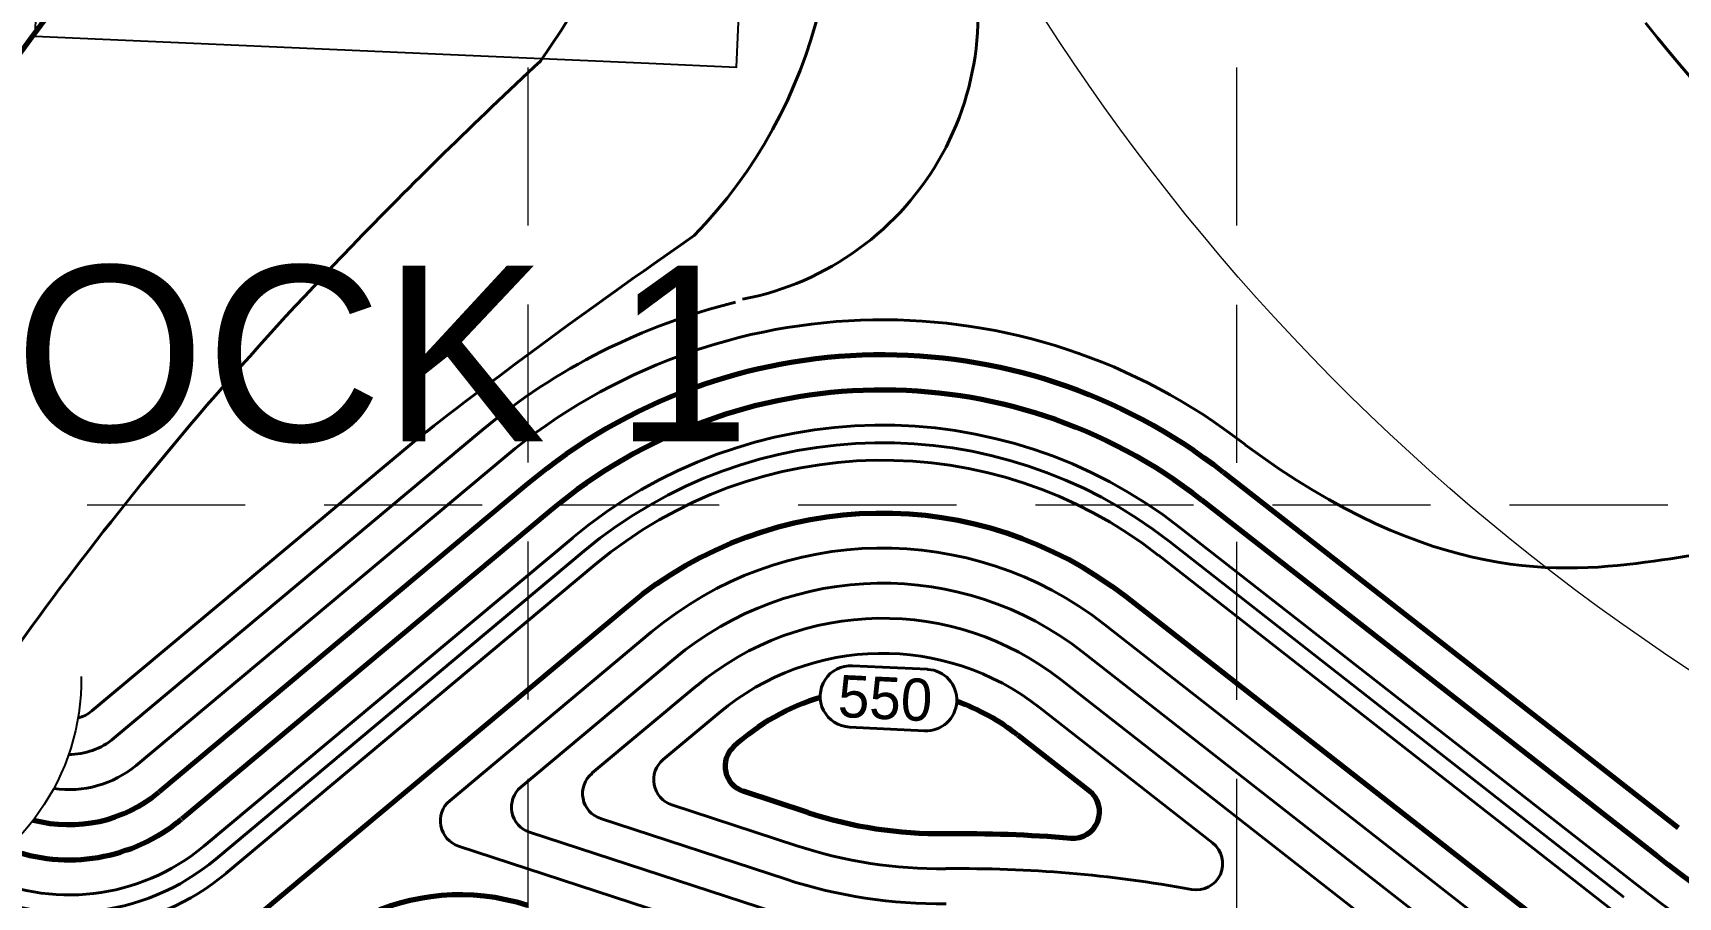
# Model space of a CAD drawing. Header units: feet. Extents: x 10084 to 13321, y 3329 to 8503.
# Drawn here: x 11162.1 to 11349.4, y 5064.4 to 5162.8 of the extents above; entities that cross this region are included whole.
import ezdxf
from ezdxf.enums import TextEntityAlignment as Align

# ---------------------------------------------------------------- set-up
doc = ezdxf.new("R2010")
doc.units = ezdxf.units.FT
doc.header["$LTSCALE"] = 40
doc.header["$MEASUREMENT"] = 0
doc.linetypes.add('DASHED', pattern=[0.75, 0.5, -0.25])
doc.linetypes.add('HIDDEN', pattern=[0.375, 0.25, -0.125])
for name, color, linetype in [('amenity center', 31, 'Continuous'), ('GRID', 254, 'DASHED'), ('Level 1', 7, 'Continuous'), ('Level 8', 7, 'Continuous'), ('NAME', 6, 'Continuous')]:
    doc.layers.add(name, color=color, linetype=linetype)
doc.styles.get("Standard").update_dxf_attribs({"font": 'ARIAL.TTF'})
doc.styles.add('Style-CHAR_FAST_FONT', font='CHAR_FAST_FONT.shx')

msp = doc.modelspace()

# ---------------------------------------------------------------- linework, layer by layer
at = {"layer": 'amenity center', "color": 7}
for p, q in [((11164.5, 5212.39), (11162.28, 5162.44)), ((11162.28, 5162.44), (11212.23, 5160.22))]:
    msp.add_line(p, q, dxfattribs=at)
at = {"layer": 'amenity center', "color": 7, "flags": 128}
msp.add_lwpolyline([(11212.23, 5160.22), (11232.21, 5159.33), (11242.2, 5158.88), (11243.54, 5188.85), (11213.57, 5190.19)], dxfattribs=at)
at = {"layer": 'amenity center', "color": 7, "ltscale": 100, "flags": 128}
msp.add_lwpolyline([(11167.57, 5089.5, -0.323719), (11149.9, 5064.35, 0.184077), (11128.04, 5046.08), (11123.36, 5037.72, -0.097814), (11114.32, 5027.09)], format="xyb", dxfattribs=at)
at = {"layer": 'GRID', "color": 252, "linetype": 'HIDDEN', "lineweight": 0, "ltscale": 1.8}
for p, q in [((11218.46, 3736.85), (11218.46, 8418.16)), ((11299.17, 3736.84), (11299.17, 8418.16)), ((10169.24, 5109.06), (13236.21, 5109.06))]:
    msp.add_line(p, q, dxfattribs=at)
at = {"layer": 'Level 1', "color": 5, "linetype": 'Continuous', "lineweight": 40}
for p, q in [((11171.29, 5082.45), (11213.28, 5117.57)), ((11173.84, 5079.36), (11215.85, 5114.51)), ((11223.55, 5105.3), (11181.53, 5070.15)), ((11344.5, 5065.94), (11292.73, 5106.44)), ((11224.83, 5103.77), (11182.94, 5068.73)), ((11291.49, 5104.86), (11343.26, 5064.36)), ((11226.11, 5102.23), (11184.1, 5067.09)), ((11290.26, 5103.29), (11342.03, 5062.79)), ((11209.54, 5075.33), (11232.53, 5094.57)), ((11232.53, 5094.57), (11232.53, 5094.57)), ((11284.1, 5095.41), (11335.87, 5054.91)), ((11281.64, 5092.26), (11333.41, 5051.76)), ((11235.1, 5091.5), (11217.64, 5076.89)), ((11279.17, 5089.11), (11313.68, 5062.11)), ((11237.66, 5088.43), (11225.74, 5078.46)), ((11240.23, 5085.36), (11233.84, 5080.02)), ((11276.71, 5085.96), (11296.41, 5070.54)), ((11249.07, 5070.21), (11234.83, 5074.86)), ((11246.64, 5062.59), (11218.63, 5071.74)), ((11247.86, 5066.4), (11226.73, 5073.3)), ((11245.34, 5058.81), (11210.53, 5070.18))]:
    msp.add_line(p, q, dxfattribs=at)
at = {"layer": 'Level 1', "color": 35, "linetype": 'Continuous', "lineweight": 40}
msp.add_line((11168.78, 5085.56), (11205.25, 5116.07), dxfattribs=at)
msp.add_line((11168.78, 5085.56), (11205.25, 5116.07), dxfattribs=at)
at = {"layer": 'Level 1', "color": 5, "linetype": 'Continuous', "lineweight": 70}
for p, q in [((11218.41, 5111.44), (11176.41, 5076.3)), ((11297.66, 5112.74), (11349.43, 5072.24)), ((11295.19, 5109.59), (11346.96, 5069.09)), ((11220.98, 5108.37), (11178.98, 5073.23)), ((11229.96, 5097.63), (11187.95, 5062.48)), ((11242.76, 5082.26), (11242.49, 5082.04)), ((11274.24, 5082.81), (11282.38, 5076.44)), ((11250.31, 5074.01), (11242.96, 5076.41))]:
    msp.add_line(p, q, dxfattribs=at)
at = {"layer": 'Level 1', "color": 35, "linetype": 'Continuous', "lineweight": 40, "flags": 128}
for points in [[(11225.51, 5316.02, 0.351967), (11220.68, 5268.55), (11220.68, 5268.55, -0.048392), (11237.46, 5222.56), (11237.46, 5222.56), (11237.46, 5222.56), (11237.46, 5222.56, -0.1736), (11219.87, 5159.59)], [(11236.65, 5311.44, 0.395325), (11229.45, 5265.98), (11229.45, 5265.98, 0.020674), (11243.55, 5222.04), (11243.55, 5222.04, 0.003758), (11250.75, 5195.12), (11250.75, 5195.12, -0.27403), (11237.36, 5139.7)], [(11527.02, 5278.07), (11520.64, 5260.02), (11520.64, 5260.02, 0.132139), (11518.51, 5232.4), (11518.51, 5232.4, -0.200054), (11507.33, 5179.65, 0.16204), (11487.12, 5110.07, -0.509416), (11459.48, 5088.3), (11459.48, 5088.3, -0.157082), (11345.72, 5163.93)], [(11305.21, 5243.58, 0), (11305.21, 5243.58), (11305.21, 5243.58, 1.043708), (11248.86, 5225.45), (11248.86, 5225.45, 0.005702), (11267.39, 5177.03), (11267.39, 5177.03, -0.470354), (11242.9, 5132.46)]]:
    msp.add_lwpolyline(points, format="xyb", dxfattribs=at)
at = {"layer": 'Level 1', "color": 5, "linetype": 'Continuous', "lineweight": 70, "flags": 128}
msp.add_lwpolyline([(11229.96, 5097.63, -0.353891), (11286.56, 5098.56), (11286.56, 5098.56), (11338.33, 5058.06), (11338.33, 5058.06, 0.133589), (11439.95, 5015.3), (11439.95, 5015.3), (11439.95, 5015.3), (11477.52, 5010.29)], format="xyb", dxfattribs=at)
at = {"layer": 'Level 1', "color": 5, "linetype": 'Continuous', "lineweight": 40, "flags": 128}
msp.add_lwpolyline([(11263.62, 5083.31), (11255.06, 5083.73), (11255.06, 5083.73), (11255.06, 5083.73, -1), (11255.4, 5090.72), (11255.4, 5090.72), (11255.4, 5090.72), (11263.96, 5090.31), (11263.96, 5090.3), (11263.96, 5090.3, -1), (11263.62, 5083.31)], format="xyb", dxfattribs=at)
at = {"layer": 'Level 1', "color": 5, "linetype": 'Continuous', "lineweight": 40, "extrusion": (0, 0, -1)}
for centre, radius, start, end in [((-11258.84, 5063.12), 67, 50.0839, 128.0192), ((-11258.84, 5063.12), 41, 50.0839, 128.0374), ((-11240.83, 5084.56), 3, 229.9791, 230.0837), ((-11267.76, 4921.61), 146, 89.3265, 100.3653), ((-11467.73, 5223.46), 200, 277.6013, 308.0374)]:
    msp.add_arc(centre, radius, start, end, dxfattribs=at)
at = {"layer": 'Level 1', "color": 35, "linetype": 'Continuous', "lineweight": 40, "extrusion": (0, 0, -1)}
msp.add_arc((-11258.84, 5063.12), 71, 50.0839, 76.3457, dxfattribs=at)
at = {"layer": 'Level 1', "color": 5, "linetype": 'Continuous', "lineweight": 70}
for centre, radius, start, end in [((11258.84, 5063.12), 63, 51.9626, 129.9161), ((11258.84, 5063.12), 59, 51.9626, 129.9161), ((11258.84, 5063.12), 25, 106.3085, 132.7784), ((11258.84, 5063.12), 25, 51.9626, 70.2387), ((11243.9, 5079.27), 3, 132.7784, 251.9002), ((11166.19, 5088.61), 16, 255.2591, 309.7047), ((11280.54, 5074.08), 3, 265.2088, 51.9625), ((11265.42, 5120.05), 48.46, 251.8323, 270.6735), ((11166.19, 5088.61), 20, 249.3961, 309.7454), ((11467.73, 5223.46), 196, 231.9626, 262.3987), ((11210.7, 5039.62), 25, 72.0456, 161.6476)]:
    msp.add_arc(centre, radius, start, end, dxfattribs=at)
at = {"layer": 'Level 1', "color": 5, "linetype": 'Continuous', "lineweight": 40}
for centre, radius, start, end in [((11258.84, 5063.12), 55, 51.9626, 129.9161), ((11258.84, 5063.12), 53, 51.9626, 129.9161), ((11258.84, 5063.12), 51, 51.9626, 129.9161), ((11258.84, 5063.12), 37, 51.9626, 129.9161), ((11258.84, 5063.12), 33, 51.9626, 129.9161), ((11258.84, 5063.12), 29, 51.9626, 129.9161), ((11166.19, 5088.61), 12, 261.659, 309.596), ((11235.77, 5077.72), 3, 129.9158, 251.9002), ((11227.67, 5076.15), 3, 129.9162, 251.9004), ((11211.47, 5073.03), 3, 129.916, 251.9003), ((11219.57, 5074.59), 3, 129.9159, 251.9003), ((11166.19, 5088.61), 24, 243.6849, 309.7136), ((11265.42, 5120.05), 52.46, 251.8323, 270.6735), ((11294.57, 5068.18), 3, 259.6347, 51.9626), ((11166.19, 5088.61), 26, 240.8184, 310.1081), ((11166.19, 5088.61), 28, 246.0794, 309.7738), ((11265.42, 5120.05), 56.46, 251.8802, 270.6735)]:
    msp.add_arc(centre, radius, start, end, dxfattribs=at)
at = {"layer": 'Level 1', "color": 35, "linetype": 'Continuous', "lineweight": 40}
for radius, start, end in [(4, 284.551, 310.3661), (8, 269.6519, 309.6335)]:
    msp.add_arc((11166.19, 5088.61), radius, start, end, dxfattribs=at)
at = {"layer": 'Level 1', "color": 5, "linetype": 'Continuous', "lineweight": 70, "extrusion": (0, 0, -1)}
msp.add_arc((-11267.76, 4921.61), 150, 89.3265, 94.7912, dxfattribs=at)
at = {"layer": 'Level 1', "color": 35, "linetype": 'Continuous', "lineweight": 70}
msp.add_open_spline([(11168.54, 5171.16), (11162.5, 5163.03), (11155.8, 5153.99), (11148.32, 5143.9)], degree=3, dxfattribs=at)
at = {"layer": 'Level 1', "color": 35, "linetype": 'Continuous', "lineweight": 40}
msp.add_open_spline([(11219.87, 5159.59), (11212.44, 5152.66), (11179.83, 5120.78), (11157.64, 5090.67), (11144.95, 5069.5)], degree=3, knots=[0, 0, 0, 0, 0.22349, 1, 1, 1, 1], dxfattribs=at)
msp.add_open_spline([(11205.25, 5116.07), (11213.82, 5122.89), (11225.05, 5131.12), (11237.36, 5139.7)], degree=3, dxfattribs=at)
at = {"layer": 'Level 1', "color": 5, "linetype": 'Continuous', "lineweight": 40}
msp.add_open_spline([(11300.12, 5115.89), (11321.48, 5100.03), (11350.94, 5102.34), (11364.68, 5106.21), (11375.91, 5104.84), (11378.1, 5104.46)], degree=3, knots=[0, 0, 0, 0, 0.44831, 0.89662, 1, 1, 1, 1], dxfattribs=at)
at = {"layer": 'Level 8', "color": 7, "linetype": 'Continuous', "lineweight": 0, "extrusion": (0, 0, -1)}
msp.add_arc((-11487.74, 5299.33), 250, 271.0363, 1.0799, dxfattribs=at)

# ---------------------------------------------------------------- texts
at = {"layer": 'Level 1', "color": 5, "linetype": 'Continuous', "lineweight": 40, "style": 'Style-CHAR_FAST_FONT'}
msp.add_text('550', height=4.8, rotation=357.2004, dxfattribs=at).set_placement((11253.91, 5089.69), align=Align.TOP_LEFT)
at = {"layer": 'NAME', "color": 7}
msp.add_text('BLOCK 1', height=20, dxfattribs=at).set_placement((11125.8, 5126.27), align=Align.MIDDLE_LEFT)

doc.saveas('drawing.dxf')
